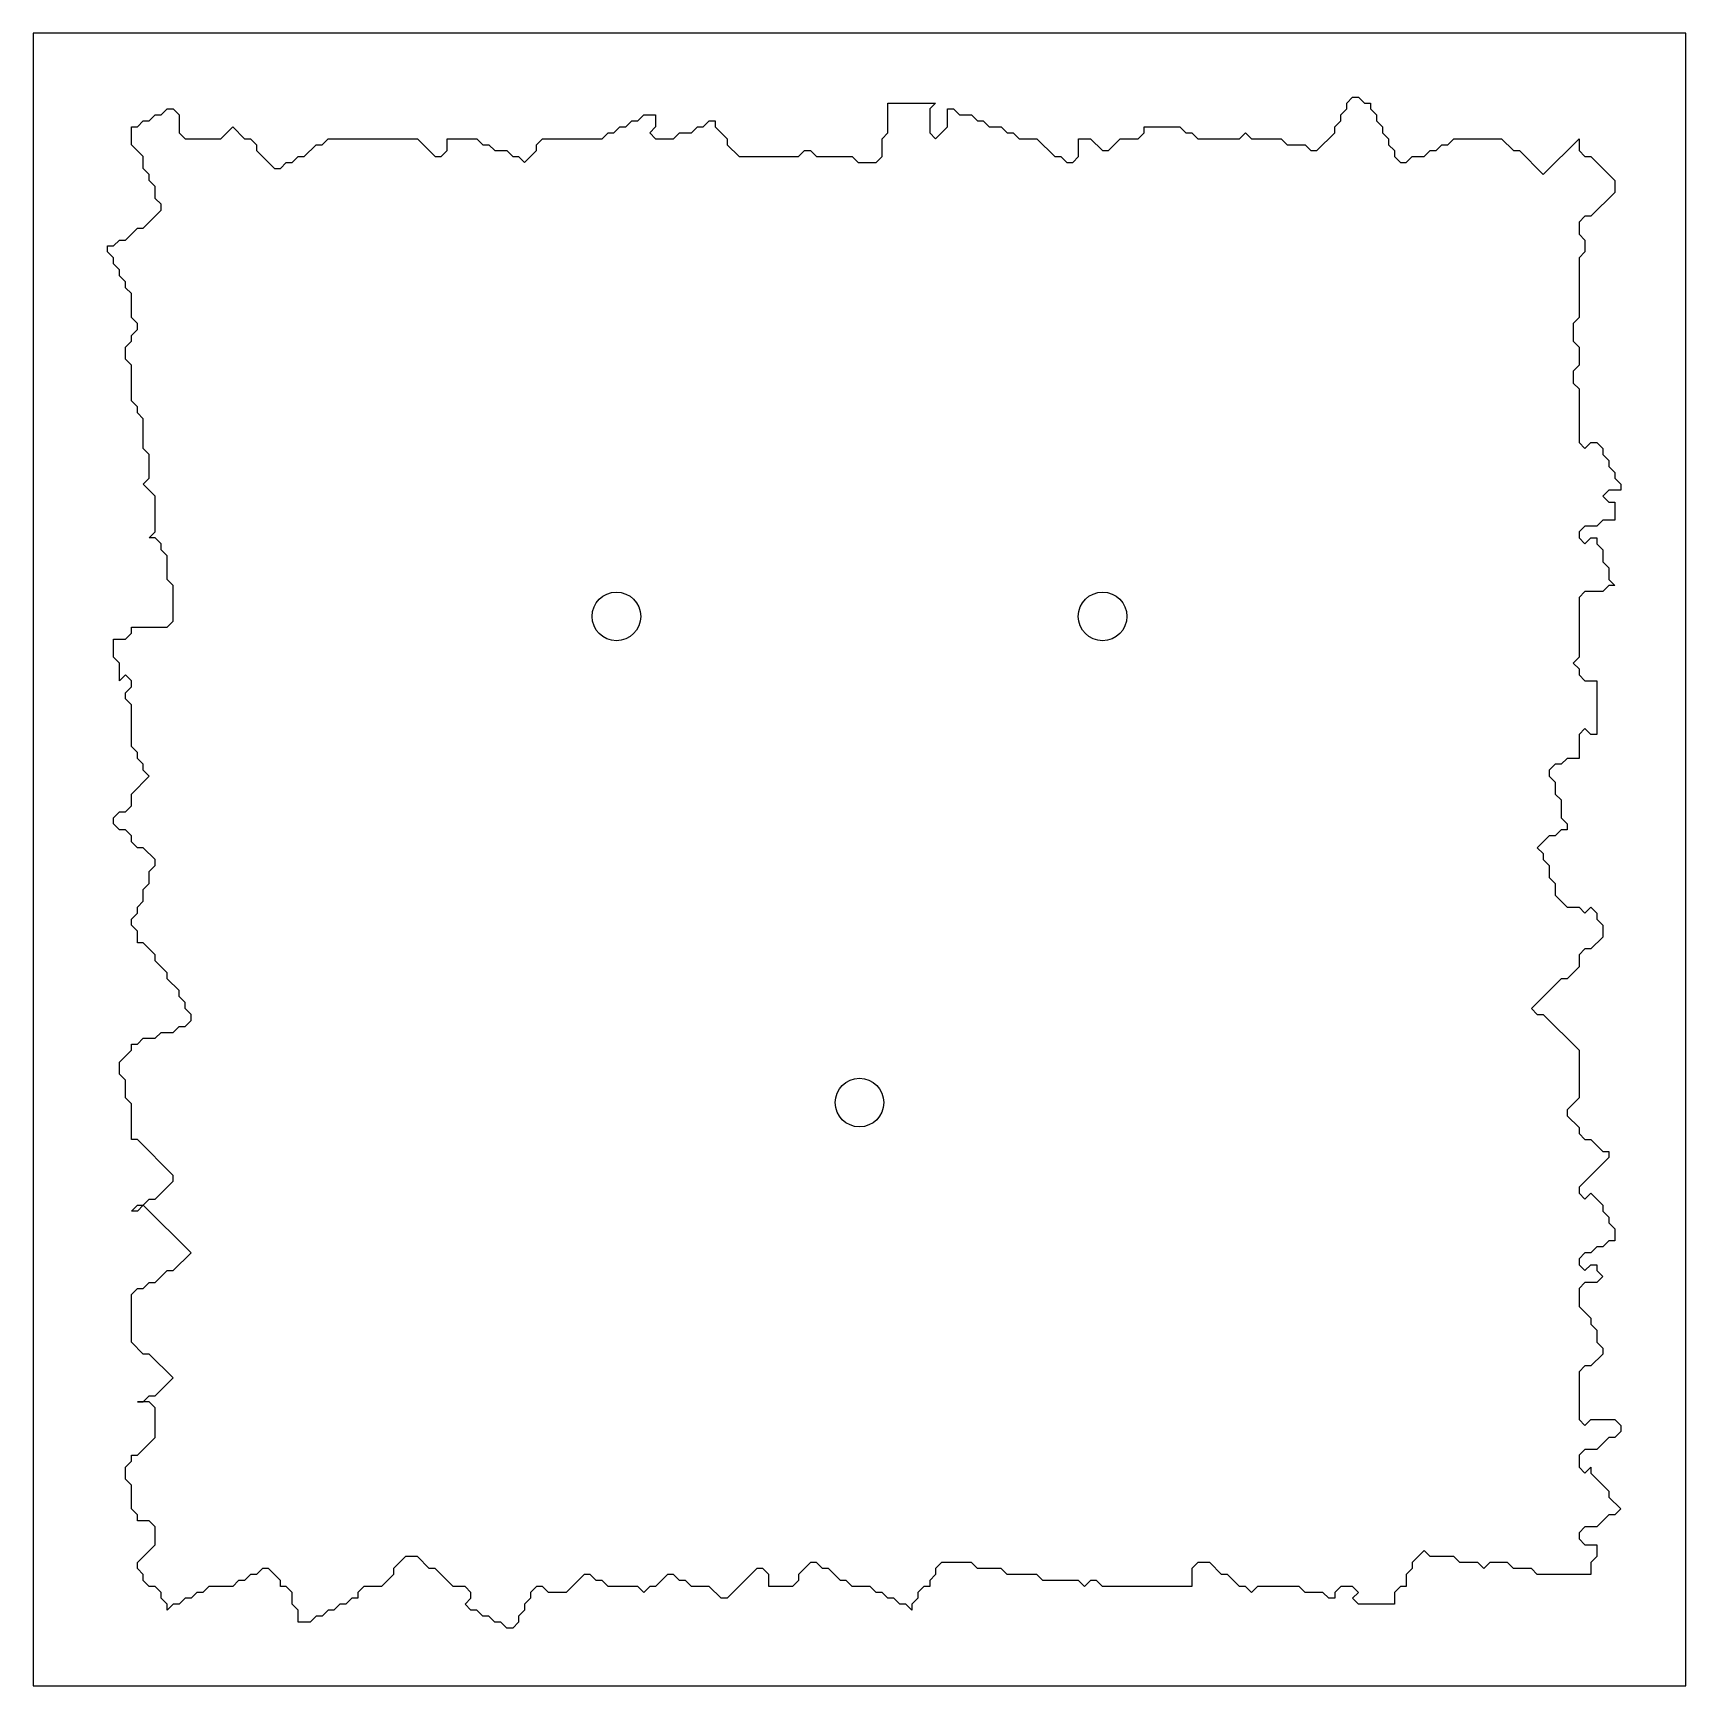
# Model space of a CAD drawing. Header units: metres. Extents: x 580 to 920, y 280 to 620.
import ezdxf

# ---------------------------------------------------------------- set-up
doc = ezdxf.new("R2010")
doc.units = ezdxf.units.M

msp = doc.modelspace()

# ---------------------------------------------------------------- linework, layer by layer
at = {"layer": 'CIRCLES'}
for centre in [(700, 500), (800, 500), (750, 400)]:
    msp.add_circle(centre, 5, dxfattribs=at)
at = {"layer": 'CONTOUR_1'}
msp.add_lwpolyline([(677.43, 291.9), (676.21, 293.13), (674.98, 293.13), (673.76, 294.35), (672.53, 294.35), (671.31, 295.58), (670.08, 295.58), (668.86, 296.8), (670.08, 298.03), (670.08, 299.25), (668.86, 300.48), (666.4, 300.48), (662.73, 304.16), (661.5, 304.16), (659.05, 306.61), (656.6, 306.61), (654.15, 304.16), (654.15, 302.93), (651.7, 300.48), (648.02, 300.48), (646.8, 299.25), (646.8, 298.03), (645.57, 298.03), (644.35, 296.8), (643.12, 296.8), (641.9, 295.58), (640.67, 295.58), (639.45, 294.35), (638.22, 294.35), (636.99, 293.13), (634.54, 293.13), (634.54, 295.58), (633.32, 296.8), (633.32, 299.25), (632.09, 300.48), (630.87, 300.48), (630.87, 301.7), (628.42, 304.16), (627.19, 304.16), (625.97, 302.93), (624.74, 302.93), (623.51, 301.7), (622.29, 301.7), (621.06, 300.48), (616.16, 300.48), (614.94, 299.25), (613.71, 299.25), (612.49, 298.03), (611.26, 298.03), (610.03, 296.8), (608.81, 296.8), (607.58, 295.58), (607.58, 296.8), (606.36, 298.03), (606.36, 299.25), (605.13, 300.48), (603.91, 300.48), (602.68, 301.7), (602.68, 302.93), (601.46, 304.16), (601.46, 305.38), (605.13, 309.06), (605.13, 312.73), (603.91, 313.96), (601.46, 313.96), (601.46, 315.18), (600.23, 316.41), (600.23, 321.31), (599.01, 322.54), (599.01, 324.99), (600.23, 326.21), (600.23, 327.44), (601.46, 327.44), (605.13, 331.12), (605.13, 337.24), (603.91, 338.47), (601.46, 338.47), (602.68, 338.47), (603.91, 339.69), (605.13, 339.69), (608.81, 343.37), (603.91, 348.27), (602.68, 348.27), (600.23, 350.72), (600.23, 360.53), (601.46, 361.75), (602.68, 361.75), (603.91, 362.98), (605.13, 362.98), (607.58, 365.43), (608.81, 365.43), (612.49, 369.1), (602.68, 378.91), (601.46, 377.68), (600.23, 377.68), (601.46, 378.91), (602.68, 378.91), (603.91, 380.13), (605.13, 380.13), (608.81, 383.81), (608.81, 385.03), (601.46, 392.39), (600.23, 392.39), (600.23, 399.74), (599.01, 400.96), (599.01, 404.64), (597.78, 405.87), (597.78, 408.32), (600.23, 410.77), (600.23, 411.99), (601.46, 411.99), (602.68, 413.22), (605.13, 413.22), (606.36, 414.44), (608.81, 414.44), (610.03, 415.67), (611.26, 415.67), (612.49, 416.89), (612.49, 418.12), (611.26, 419.35), (611.26, 420.57), (610.03, 421.8), (610.03, 423.02), (607.58, 425.47), (607.58, 426.7), (605.13, 429.15), (605.13, 430.37), (602.68, 432.83), (601.46, 432.83), (601.46, 435.28), (600.23, 436.5), (600.23, 437.73), (601.46, 438.95), (601.46, 440.18), (602.68, 441.4), (602.68, 443.85), (603.91, 445.08), (603.91, 447.53), (605.13, 448.76), (605.13, 449.98), (602.68, 452.43), (601.46, 452.43), (600.23, 453.66), (600.23, 454.88), (599.01, 456.11), (597.78, 456.11), (596.56, 457.33), (596.56, 458.56), (597.78, 459.78), (599.01, 459.78), (600.23, 461.01), (600.23, 463.46), (603.91, 467.14), (602.68, 468.36), (602.68, 469.59), (601.46, 470.81), (601.46, 472.04), (600.23, 473.26), (600.23, 481.84), (599.01, 483.07), (599.01, 484.29), (600.23, 485.52), (600.23, 486.74), (599.01, 487.97), (597.78, 486.74), (597.78, 490.42), (596.56, 491.65), (596.56, 495.32), (599.01, 495.32), (600.23, 496.55), (600.23, 497.77), (607.58, 497.77), (608.81, 499), (608.81, 506.35), (607.58, 507.58), (607.58, 512.48), (606.36, 513.7), (606.36, 514.93), (605.13, 516.15), (603.91, 516.15), (605.13, 517.38), (605.13, 524.73), (602.68, 527.18), (603.91, 528.41), (603.91, 533.31), (602.68, 534.54), (602.68, 540.66), (601.46, 541.89), (601.46, 543.11), (600.23, 544.34), (600.23, 551.69), (599.01, 552.92), (599.01, 555.37), (600.23, 556.59), (600.23, 557.82), (601.46, 559.04), (601.46, 560.27), (600.23, 561.49), (600.23, 566.4), (599.01, 567.62), (599.01, 568.85), (597.78, 570.07), (597.78, 571.3), (596.56, 572.52), (596.56, 573.75), (595.33, 574.97), (595.33, 576.2), (596.56, 576.2), (597.78, 577.43), (599.01, 577.43), (601.46, 579.88), (602.68, 579.88), (606.36, 583.55), (606.36, 584.78), (605.13, 586), (605.13, 588.45), (603.91, 589.68), (603.91, 590.9), (602.68, 592.13), (602.68, 594.58), (600.23, 597.03), (600.23, 600.71), (601.46, 600.71), (602.68, 601.93), (603.91, 601.93), (605.13, 603.16), (606.36, 603.16), (607.58, 604.38), (608.81, 604.38), (610.03, 603.16), (610.03, 599.48), (611.26, 598.26), (618.61, 598.26), (621.06, 600.71), (623.51, 598.26), (624.74, 598.26), (625.97, 597.03), (625.97, 595.81), (629.64, 592.13), (630.87, 592.13), (632.09, 593.36), (633.32, 593.36), (634.54, 594.58), (635.77, 594.58), (638.22, 597.03), (639.45, 597.03), (640.67, 598.26), (659.05, 598.26), (662.73, 594.58), (663.95, 594.58), (665.18, 595.81), (665.18, 598.26), (671.31, 598.26), (672.53, 597.03), (673.76, 597.03), (674.98, 595.81), (677.43, 595.81), (678.66, 594.58), (679.88, 594.58), (681.11, 593.36), (683.56, 595.81), (683.56, 597.03), (684.79, 598.26), (697.04, 598.26), (698.27, 599.48), (699.49, 599.48), (700.72, 600.71), (701.94, 600.71), (703.17, 601.93), (704.39, 601.93), (705.62, 603.16), (708.07, 603.16), (708.07, 600.71), (706.84, 599.48), (708.07, 598.26), (711.74, 598.26), (712.97, 599.48), (715.42, 599.48), (716.65, 600.71), (717.87, 600.71), (719.1, 601.93), (720.32, 601.93), (720.32, 600.71), (722.77, 598.26), (722.77, 597.03), (725.22, 594.58), (737.48, 594.58), (738.7, 595.81), (739.93, 595.81), (741.16, 594.58), (748.51, 594.58), (749.73, 593.36), (753.41, 593.36), (754.63, 594.58), (754.63, 598.26), (755.86, 599.48), (755.86, 605.61), (765.66, 605.61), (764.44, 604.38), (764.44, 599.48), (765.66, 598.26), (768.11, 600.71), (768.11, 604.38), (769.34, 604.38), (770.57, 603.16), (773.02, 603.16), (774.24, 601.93), (775.47, 601.93), (776.69, 600.71), (779.14, 600.71), (780.37, 599.48), (781.59, 599.48), (782.82, 598.26), (786.5, 598.26), (790.17, 594.58), (791.4, 594.58), (792.62, 593.36), (793.85, 593.36), (795.07, 594.58), (795.07, 598.26), (797.52, 598.26), (799.98, 595.81), (801.2, 595.81), (803.65, 598.26), (807.33, 598.26), (808.55, 599.48), (808.55, 600.71), (815.91, 600.71), (817.13, 599.48), (818.36, 599.48), (819.58, 598.26), (828.16, 598.26), (829.39, 599.48), (830.61, 598.26), (836.74, 598.26), (837.96, 597.03), (841.64, 597.03), (842.87, 595.81), (844.09, 595.81), (847.77, 599.48), (847.77, 600.71), (848.99, 601.93), (848.99, 603.16), (850.22, 604.38), (850.22, 605.61), (851.44, 606.84), (852.67, 606.84), (853.89, 605.61), (855.12, 605.61), (855.12, 604.38), (856.34, 603.16), (856.34, 601.93), (857.57, 600.71), (857.57, 599.48), (858.8, 598.26), (858.8, 597.03), (860.02, 595.81), (860.02, 594.58), (861.25, 593.36), (862.47, 593.36), (863.7, 594.58), (866.15, 594.58), (867.37, 595.81), (868.6, 595.81), (869.82, 597.03), (871.05, 597.03), (872.28, 598.26), (882.08, 598.26), (884.53, 595.81), (885.76, 595.81), (890.66, 590.9), (898.01, 598.26), (898.01, 595.81), (899.23, 594.58), (900.46, 594.58), (905.36, 589.68), (905.36, 587.23), (900.46, 582.33), (899.23, 582.33), (898.01, 581.1), (898.01, 578.65), (899.23, 577.43), (899.23, 574.97), (898.01, 573.75), (898.01, 561.49), (896.78, 560.27), (896.78, 556.59), (898.01, 555.37), (898.01, 551.69), (896.78, 550.47), (896.78, 548.01), (898.01, 546.79), (898.01, 535.76), (899.23, 534.54), (900.46, 535.76), (901.69, 535.76), (902.91, 534.54), (902.91, 533.31), (904.14, 532.08), (904.14, 530.86), (905.36, 529.63), (905.36, 528.41), (906.59, 527.18), (906.59, 525.96), (904.14, 525.96), (902.91, 524.73), (904.14, 523.51), (905.36, 523.51), (905.36, 519.83), (902.91, 519.83), (901.69, 518.6), (899.23, 518.6), (898.01, 517.38), (898.01, 516.15), (899.23, 514.93), (900.46, 516.15), (901.69, 516.15), (901.69, 514.93), (902.91, 513.7), (902.91, 511.25), (904.14, 510.03), (904.14, 507.58), (905.36, 506.35), (904.14, 506.35), (902.91, 505.13), (899.23, 505.13), (898.01, 503.9), (898.01, 491.65), (896.78, 490.42), (898.01, 489.19), (898.01, 487.97), (899.23, 486.74), (901.69, 486.74), (901.69, 475.71), (900.46, 475.71), (899.23, 476.94), (898.01, 475.71), (898.01, 470.81), (895.56, 470.81), (894.33, 469.59), (893.11, 469.59), (891.88, 468.36), (891.88, 467.14), (893.11, 465.91), (893.11, 463.46), (894.33, 462.24), (894.33, 458.56), (895.56, 457.33), (895.56, 456.11), (894.33, 456.11), (893.11, 454.88), (891.88, 454.88), (889.43, 452.43), (890.66, 451.21), (890.66, 449.98), (891.88, 448.76), (891.88, 446.3), (893.11, 445.08), (893.11, 442.63), (895.56, 440.18), (898.01, 440.18), (899.23, 438.95), (900.46, 440.18), (901.69, 438.95), (901.69, 437.73), (902.91, 436.5), (902.91, 434.05), (900.46, 431.6), (899.23, 431.6), (898.01, 430.37), (898.01, 427.92), (895.56, 425.47), (894.33, 425.47), (888.21, 419.35), (889.43, 418.12), (890.66, 418.12), (898.01, 410.77), (898.01, 400.96), (895.56, 398.51), (895.56, 397.29), (898.01, 394.84), (898.01, 393.61), (899.23, 392.39), (900.46, 392.39), (902.91, 389.94), (904.14, 389.94), (904.14, 388.71), (898.01, 382.58), (898.01, 381.36), (899.23, 380.13), (900.46, 381.36), (902.91, 378.91), (902.91, 377.68), (904.14, 376.46), (904.14, 375.23), (905.36, 374), (905.36, 371.55), (904.14, 371.55), (902.91, 370.33), (901.69, 370.33), (900.46, 369.1), (899.23, 369.1), (898.01, 367.88), (898.01, 366.65), (899.23, 365.43), (900.46, 366.65), (901.69, 366.65), (901.69, 365.43), (902.91, 364.2), (901.69, 362.98), (899.23, 362.98), (898.01, 361.75), (898.01, 358.07), (900.46, 355.62), (900.46, 354.4), (901.69, 353.17), (901.69, 350.72), (902.91, 349.5), (902.91, 348.27), (900.46, 345.82), (899.23, 345.82), (898.01, 344.59), (898.01, 334.79), (899.23, 333.57), (900.46, 334.79), (905.36, 334.79), (906.59, 333.57), (906.59, 332.34), (905.36, 331.12), (904.14, 331.12), (901.69, 328.66), (899.23, 328.66), (898.01, 327.44), (898.01, 324.99), (899.23, 323.76), (900.46, 324.99), (900.46, 323.76), (904.14, 320.09), (904.14, 318.86), (906.59, 316.41), (905.36, 315.18), (904.14, 315.18), (901.69, 312.73), (899.23, 312.73), (898.01, 311.51), (898.01, 310.28), (899.23, 309.06), (901.69, 309.06), (901.69, 306.61), (900.46, 305.38), (900.46, 302.93), (889.43, 302.93), (888.21, 304.16), (884.53, 304.16), (883.3, 305.38), (879.63, 305.38), (878.4, 304.16), (877.18, 305.38), (873.5, 305.38), (872.28, 306.61), (867.37, 306.61), (866.15, 307.83), (863.7, 305.38), (863.7, 304.16), (862.47, 302.93), (862.47, 300.48), (861.25, 300.48), (860.02, 299.25), (860.02, 296.8), (852.67, 296.8), (851.44, 298.03), (852.67, 299.25), (851.44, 300.48), (848.99, 300.48), (847.77, 299.25), (847.77, 298.03), (846.54, 298.03), (845.32, 299.25), (841.64, 299.25), (840.41, 300.48), (831.84, 300.48), (830.61, 299.25), (829.39, 300.48), (828.16, 300.48), (825.71, 302.93), (824.48, 302.93), (822.03, 305.38), (819.58, 305.38), (818.36, 304.16), (818.36, 300.48), (799.98, 300.48), (798.75, 301.7), (797.52, 301.7), (796.3, 300.48), (795.07, 301.7), (787.72, 301.7), (786.5, 302.93), (780.37, 302.93), (779.14, 304.16), (774.24, 304.16), (773.02, 305.38), (766.89, 305.38), (765.66, 304.16), (765.66, 302.93), (764.44, 301.7), (764.44, 300.48), (763.21, 300.48), (761.99, 299.25), (761.99, 298.03), (760.76, 296.8), (760.76, 295.58), (759.54, 296.8), (758.31, 296.8), (757.09, 298.03), (755.86, 298.03), (754.63, 299.25), (753.41, 299.25), (752.18, 300.48), (748.51, 300.48), (747.28, 301.7), (746.06, 301.7), (743.61, 304.16), (742.38, 304.16), (741.16, 305.38), (739.93, 305.38), (737.48, 302.93), (737.48, 301.7), (736.25, 300.48), (731.35, 300.48), (731.35, 302.93), (730.13, 304.16), (728.9, 304.16), (722.77, 298.03), (721.55, 298.03), (719.1, 300.48), (715.42, 300.48), (714.2, 301.7), (712.97, 301.7), (711.74, 302.93), (710.52, 302.93), (708.07, 300.48), (706.84, 300.48), (705.62, 299.25), (704.39, 300.48), (698.27, 300.48), (697.04, 301.7), (695.81, 301.7), (694.59, 302.93), (693.36, 302.93), (689.69, 299.25), (686.01, 299.25), (684.79, 300.48), (683.56, 300.48), (682.33, 299.25), (682.33, 298.03), (681.11, 296.8), (681.11, 295.58), (679.88, 294.35), (679.88, 293.13), (678.66, 291.9), (677.43, 291.9)], close=True, dxfattribs=at)
at = {"layer": 'FRAME'}
msp.add_lwpolyline([(580, 280), (920, 280), (920, 620), (580, 620), (580, 280)], close=True, dxfattribs=at)

doc.saveas('drawing.dxf')
